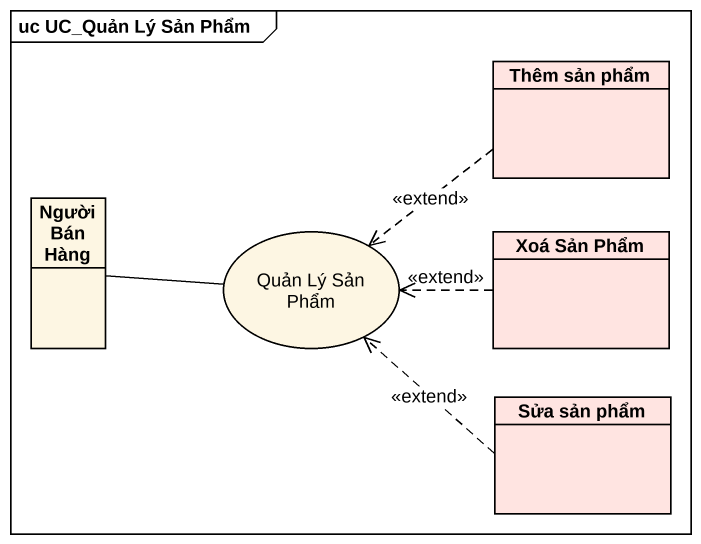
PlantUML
@startuml
mainframe uc UC_Quản Lý Sản Phẩm
allowmixing
hide circle
hide empty members
class "Thêm sản phẩm" as Thêm_sản_phẩm #FFE4E1
class "Người Bán Hàng" as Người_Bán_Hàng
usecase "Quản Lý Sản Phẩm" as Quản_Lý_Sản_Phẩm
class "Xoá Sản Phẩm" as Xoá_Sản_Phẩm #FFE4E1
class "Sửa sản phẩm" as Sửa_sản_phẩm #FFE4E1
Thêm_sản_phẩm ..> Quản_Lý_Sản_Phẩm : <<extend>>
Quản_Lý_Sản_Phẩm -left- Người_Bán_Hàng
Xoá_Sản_Phẩm .left.> Quản_Lý_Sản_Phẩm : <<extend>>
Sửa_sản_phẩm .up.> Quản_Lý_Sản_Phẩm : <<extend>>
@enduml
